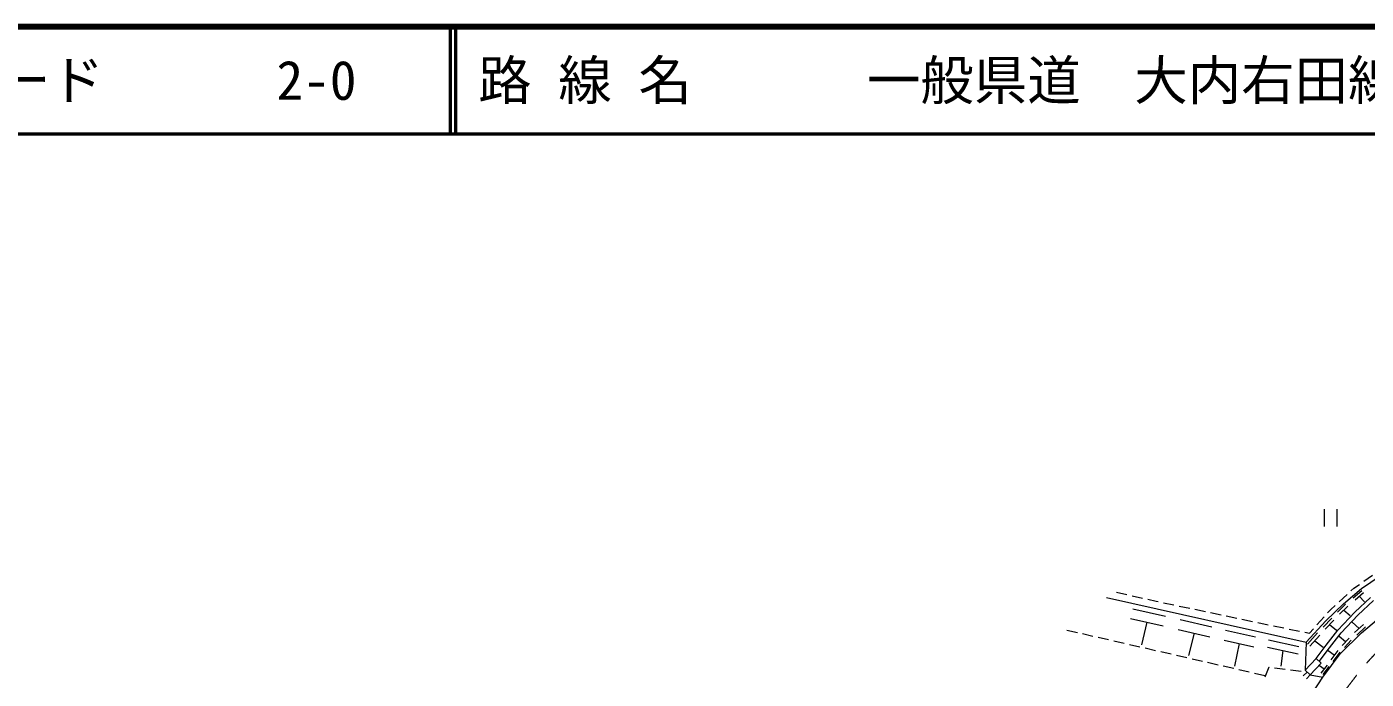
# Model space of a CAD drawing. Units: millimetres, scale not verified. Extents: x 40000 to 680000, y 20000 to 380000.
# Drawn here: x 138168 to 263434, y 318972 to 380000 of the extents above; entities that cross this region are included whole.
import ezdxf
from ezdxf.enums import TextEntityAlignment as Align

# ---------------------------------------------------------------- set-up
doc = ezdxf.new("R2010")
doc.units = ezdxf.units.MM
doc.header["$LTSCALE"] = 1000
doc.linetypes.add('CHAIN', pattern=[18.5, 12, -1.5, 3.5, -1.5])
for name, color, linetype, lineweight in [('M-BGD', 7, 'Continuous', 13), ('M-BMK', 2, 'CHAIN', 13), ('M-TTL', 2, 'Continuous', 140), ('M-TTL-LINE', 7, 'Continuous', 50)]:
    doc.layers.add(name, color=color, linetype=linetype, lineweight=lineweight)
doc.layers.add('M-TTL-TXT', color=7, linetype='Continuous')
doc.styles.add('ＭＳ ゴシック', font='')
doc.styles.get('ＭＳ ゴシック').set_extended_font_data('MS Gothic')

# ---------------------------------------------------------------- blocks, each defined once
blk = doc.blocks.new('田')
at = {"color": 7, "linetype": 'Continuous', "lineweight": 13}
for p, q in [((-0.75, 2), (-0.75, 0)), ((0.75, 0), (0.75, 2))]:
    blk.add_line(p, q, dxfattribs=at)

msp = doc.modelspace()

# ---------------------------------------------------------------- linework, layer by layer
at = {"layer": 'M-BGD'}
for p, q in [((262978, 327446), (265524, 329162)), ((263200, 328129), (264015, 328708)), ((240085, 327109), (241060, 326888)), ((261296, 326030), (262978, 327446)), ((262006, 327225), (262286, 327481)), ((262216, 326576), (263016, 327270)), ((262286, 327481), (262792, 327840)), ((262389, 326385), (263189, 327080)), ((239155, 326607), (257824, 322449)), ((241548, 326777), (242523, 326556)), ((243010, 326445), (243775, 326272)), ((243775, 326272), (243986, 326227)), ((244476, 326125), (245454, 325920)), ((245944, 325817), (246923, 325612)), ((259671, 324436), (261296, 326030)), ((260115, 325496), (260530, 325875)), ((260739, 325255), (261507, 326006)), ((260899, 326213), (261637, 326888)), ((260942, 325060), (261710, 325811)), ((262369, 325244), (263846, 326630)), ((262652, 324961), (264105, 326325)), ((262789, 326733), (263287, 326214)), ((241398, 324644), (244458, 323962)), ((241618, 325554), (244677, 324872)), ((246032, 324572), (248997, 323866)), ((247412, 325510), (248391, 325305)), ((248880, 325202), (249859, 324997)), ((250348, 324894), (251327, 324689)), ((251816, 324587), (252795, 324382)), ((258827, 324048), (259492, 324795)), ((259407, 323849), (260205, 324688)), ((259598, 323657), (260396, 324496)), ((259824, 325169), (260115, 325496)), ((260787, 323557), (262369, 325244)), ((261090, 323296), (262652, 324961)), ((261326, 325436), (261928, 324916)), ((262987, 323321), (265380, 325347)), ((235446, 323571), (236420, 323348)), ((236908, 323236), (237882, 323012)), ((242928, 324303), (242415, 322180)), ((245847, 323631), (248813, 322925)), ((247330, 323278), (246823, 321175)), ((250278, 323569), (253079, 322934)), ((253284, 324279), (254263, 324074)), ((254753, 323972), (255731, 323767)), ((256221, 323664), (257199, 323459)), ((257689, 323357), (258131, 323264)), ((257824, 322449), (259671, 324436)), ((257946, 322256), (258887, 323303)), ((258131, 323264), (258495, 323674)), ((259675, 322145), (260787, 323557)), ((259992, 321901), (261090, 323296)), ((259997, 324077), (260667, 323559)), ((261013, 321333), (262987, 323321)), ((262763, 323707), (262126, 324309)), ((263174, 324083), (262351, 323330)), ((263378, 323860), (262555, 323107)), ((238370, 322900), (239344, 322676)), ((239832, 322565), (240806, 322341)), ((241294, 322229), (242268, 322005)), ((250138, 322622), (252939, 321987)), ((251538, 322305), (251110, 320192)), ((254208, 321982), (257065, 321354)), ((254286, 322669), (257143, 322041)), ((257824, 322449), (257720, 319815)), ((258162, 322050), (259103, 323097)), ((258632, 322573), (259405, 321958)), ((258745, 320911), (259675, 322145)), ((261508, 322462), (260895, 322952)), ((261831, 322801), (261185, 322122)), ((262037, 322616), (261391, 321937)), ((242756, 321893), (243730, 321670)), ((244218, 321558), (245192, 321334)), ((245680, 321222), (246654, 320998)), ((247142, 320886), (248116, 320663)), ((255636, 321668), (255459, 320179)), ((257720, 319815), (258745, 320911)), ((258745, 320911), (259222, 320465)), ((259039, 320636), (259992, 321901)), ((259371, 319172), (261013, 321333)), ((260445, 321223), (259867, 321640)), ((260776, 321659), (260115, 320786)), ((260976, 321510), (260315, 320637)), ((248604, 320551), (249578, 320327)), ((250066, 320215), (251040, 319991)), ((251527, 319879), (252502, 319656)), ((252989, 319544), (253964, 319320)), ((253975, 319201), (254367, 320116)), ((254367, 320116), (254371, 320116)), ((254867, 320050), (255858, 319918)), ((256353, 319852), (257345, 319720)), ((257547, 319282), (257900, 319646)), ((258196, 319369), (257720, 319815)), ((257840, 319654), (257900, 319646)), ((259222, 320465), (258196, 319369)), ((259488, 319916), (259078, 320211)), ((259774, 320282), (259202, 319549)), ((259950, 320155), (259378, 319422)), ((257496, 316303), (259371, 319172)), ((257850, 319020), (258192, 319373)), ((258196, 319369), (259371, 319172))]:
    msp.add_line(p, q, dxfattribs=at)
at = {"layer": 'M-BMK'}
for centre, radius, start, end in [((280051, 305827), 22125, 94.47409, 143.13888), ((322205, 272767), 75693, 142.25757, 150.81092)]:
    msp.add_arc(centre, radius, start, end, dxfattribs=at)
at = {"layer": 'M-TTL'}
msp.add_line((680000, 380000), (40000, 380000), dxfattribs=at)
at = {"layer": 'M-TTL-LINE'}
for p, q in [((177750, 380000), (177750, 370000)), ((178250, 380000), (178250, 370000)), ((40000, 370000), (680000, 370000))]:
    msp.add_line(p, q, dxfattribs=at)

# ---------------------------------------------------------------- block references
at = {"layer": 'M-BGD', "xscale": 800, "yscale": 800}
msp.add_blockref('田', (260105, 333268), dxfattribs=at)

# ---------------------------------------------------------------- texts
at = {"layer": 'M-TTL-TXT', "style": 'ＭＳ ゴシック'}
for s, p in [('図面コード', (120380, 375000)), ('路 線 名', (180380, 375000)), ('一般県道\u3000大内右田線', (216734, 375000)), ('2-0', (161521, 375000))]:
    msp.add_text(s, height=3666, dxfattribs=at).set_placement(p, align=Align.MIDDLE_LEFT)

doc.saveas('drawing.dxf')
